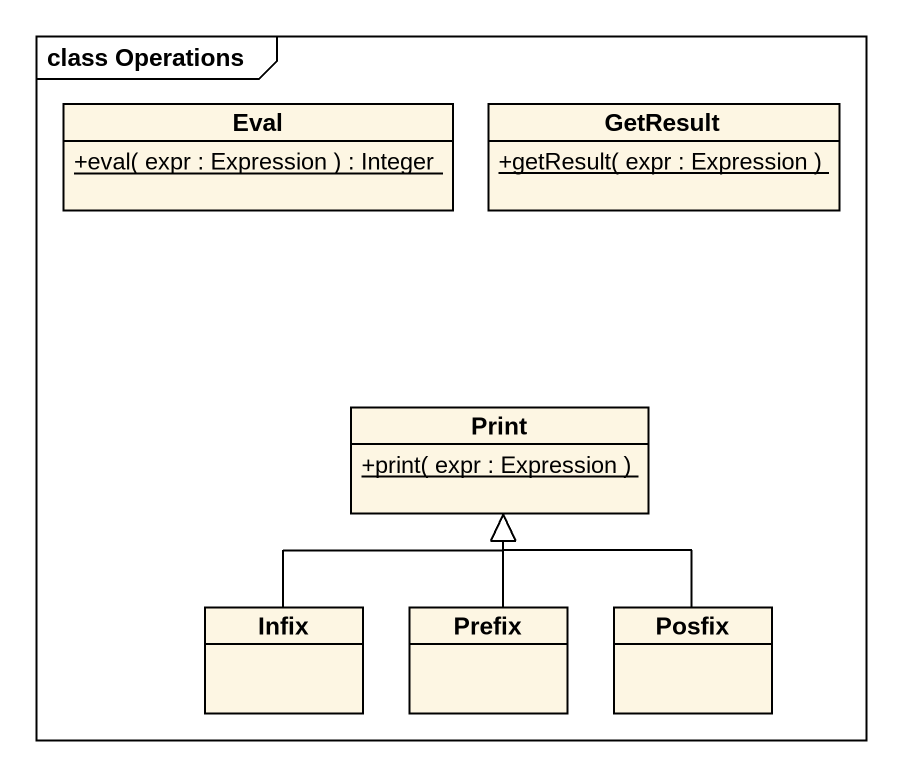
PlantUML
@startuml
mainframe class Operations
hide circle
hide empty members
skinparam classAttributeIconSize 0
class Eval {
  {static} +eval( expr : Expression ) : Integer
}
class GetResult {
  {static} +getResult( expr : Expression )
}
class Print {
  {static} +print( expr : Expression )
}
class Infix
class Prefix
class Posfix
Infix -up-|> Print
Prefix -up-|> Print
Posfix -up-|> Print
@enduml
